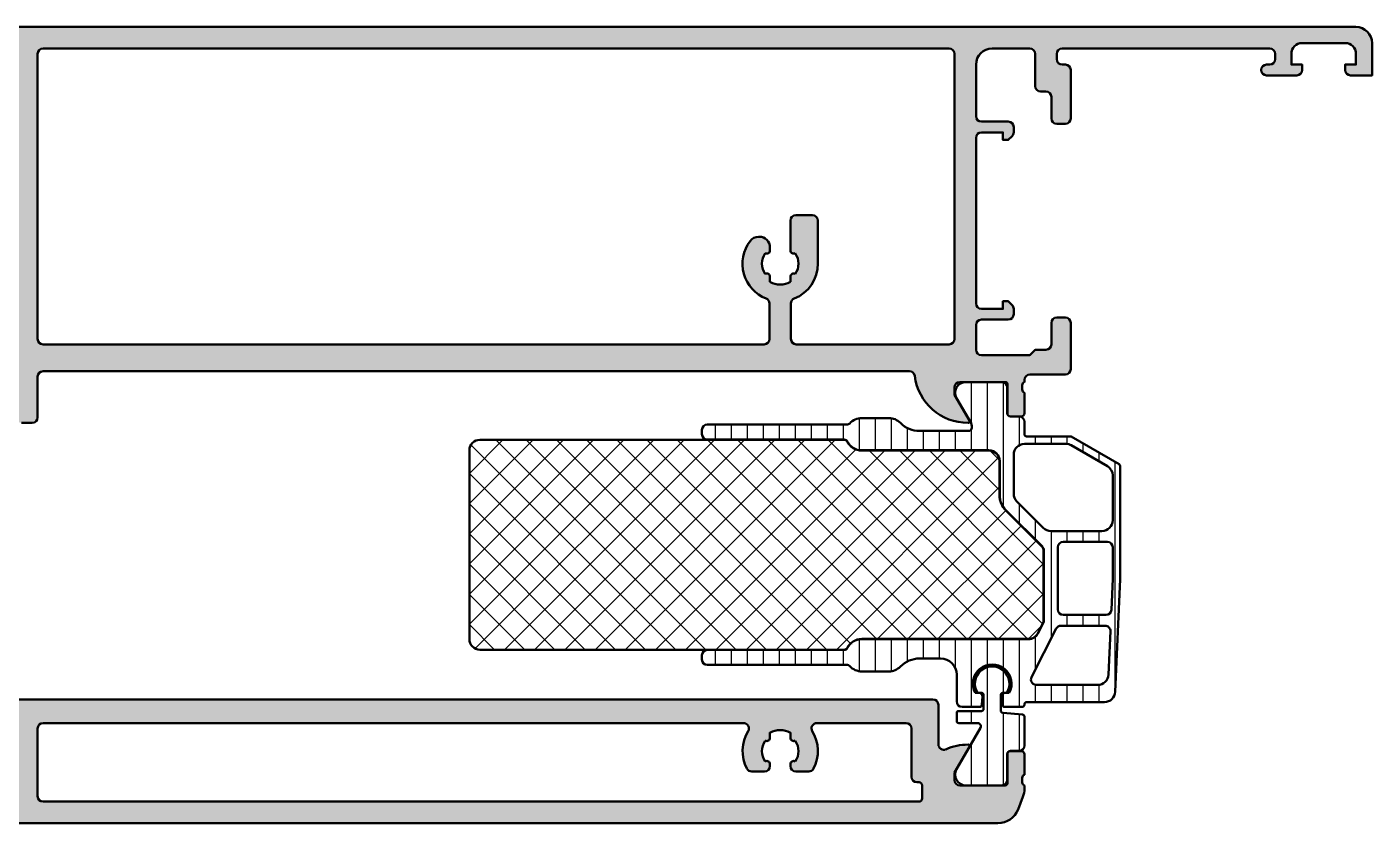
# Model space of a CAD drawing. Extents: x -30 to 220, y 11 to 85.
# Drawn here: x 95 to 220, y 11 to 85 of the extents above; entities that cross this region are included whole.
import ezdxf

# ---------------------------------------------------------------- set-up
doc = ezdxf.new("R2010")
doc.units = 0
for name, color, linetype, lineweight in [('0S-Alu contour', 7, 'Continuous', 50), ('0S-Alu hatch', 252, 'Continuous', 25), ('0S-Plastic contour', 254, 'Continuous', 50), ('0S-Plastic hatch', 253, 'Continuous', 25), ('0S-PT contour', 91, 'Continuous', 50), ('0S-PT hatch', 103, 'Continuous', 25)]:
    doc.layers.add(name, color=color, linetype=linetype, lineweight=lineweight)

# ---------------------------------------------------------------- blocks, each defined once
blk = doc.blocks.new('469760__83586F39_2A2C_4FF3_8CA6_5F5F2F619739_')
at = {"layer": '0S-Alu hatch'}
h = blk.add_hatch(color=256, dxfattribs=at)
edge = h.paths.add_edge_path()
edge.add_arc((190.7, 76.5), 0.5, 180, 270)
edge.add_line((190.7, 76), (191.5, 76))
edge.add_arc((191.5, 76.5), 0.5, 270, 360)
edge.add_line((192, 76.5), (192, 81))
edge.add_arc((191.5, 81), 0.5, 0, 90)
edge.add_line((191.5, 81.5), (191.2, 81.5))
edge.add_ellipse((191.2, 82), major_axis=(-0.5, 0), ratio=1, start_angle=0, end_angle=90, ccw=False)
edge.add_line((190.7, 82), (190.7, 82.5))
edge.add_ellipse((191.2, 82.5), major_axis=(-0.5, 0), ratio=1, start_angle=270, end_angle=360, ccw=False)
edge.add_line((191.2, 83), (210.5, 83))
edge.add_ellipse((210.5, 82.5), major_axis=(-0.5, 0), ratio=1, start_angle=180, end_angle=270, ccw=False)
edge.add_line((211, 82.5), (211, 82))
edge.add_ellipse((210.5, 82), major_axis=(-0.5, 0), ratio=1, start_angle=90, end_angle=180, ccw=False)
edge.add_line((210.5, 81.5), (210.2, 81.5))
edge.add_arc((210.2, 81), 0.5, 90, 270)
edge.add_line((210.2, 80.5), (213, 80.5))
edge.add_arc((213, 81), 0.5, 270, 360)
edge.add_line((213.5, 81), (213.5, 81.5))
edge.add_line((213.5, 81.5), (212.5, 81.5))
edge.add_line((212.5, 81.5), (212.5, 82.5))
edge.add_ellipse((213.5, 82.5), major_axis=(-1, 0), ratio=1, start_angle=270, end_angle=360, ccw=False)
edge.add_line((213.5, 83.5), (217.5, 83.5))
edge.add_ellipse((217.5, 82.5), major_axis=(-1, 0), ratio=1, start_angle=180, end_angle=270, ccw=False)
edge.add_line((218.5, 82.5), (218.5, 81.5))
edge.add_line((218.5, 81.5), (217.5, 81.5))
edge.add_line((217.5, 81.5), (217.5, 81))
edge.add_arc((218, 81), 0.5, 180, 270)
edge.add_line((218, 80.5), (220, 80.5))
edge.add_line((220, 80.5), (220, 83.5))
edge.add_arc((218.5, 83.5), 1.5, 0, 90)
edge.add_line((218.5, 85), (-28.5, 85))
edge.add_arc((-28.5, 83.5), 1.5, 90, 180)
edge.add_line((-30, 83.5), (-30, 80.5))
edge.add_line((-30, 80.5), (-28, 80.5))
edge.add_arc((-28, 81), 0.5, 270, 360)
edge.add_line((-27.5, 81), (-27.5, 81.5))
edge.add_line((-27.5, 81.5), (-28.5, 81.5))
edge.add_line((-28.5, 81.5), (-28.5, 82.5))
edge.add_ellipse((-27.5, 82.5), major_axis=(-1, 0), ratio=1, start_angle=270, end_angle=360, ccw=False)
edge.add_line((-27.5, 83.5), (-23.5, 83.5))
edge.add_ellipse((-23.5, 82.5), major_axis=(-1, 0), ratio=1, start_angle=180, end_angle=270, ccw=False)
edge.add_line((-22.5, 82.5), (-22.5, 81.5))
edge.add_line((-22.5, 81.5), (-23.5, 81.5))
edge.add_line((-23.5, 81.5), (-23.5, 81))
edge.add_arc((-23, 81), 0.5, 180, 270)
edge.add_line((-23, 80.5), (-20.2, 80.5))
edge.add_arc((-20.2, 81), 0.5, 270, 450)
edge.add_line((-20.2, 81.5), (-20.5, 81.5))
edge.add_ellipse((-20.5, 82), major_axis=(-0.5, 0), ratio=1, start_angle=0, end_angle=90, ccw=False)
edge.add_line((-21, 82), (-21, 82.5))
edge.add_ellipse((-20.5, 82.5), major_axis=(-0.5, 0), ratio=1, start_angle=270, end_angle=360, ccw=False)
edge.add_line((-20.5, 83), (-1.2, 83))
edge.add_ellipse((-1.2, 82.5), major_axis=(-0.5, 0), ratio=1, start_angle=180, end_angle=270, ccw=False)
edge.add_line((-0.7, 82.5), (-0.7, 82))
edge.add_ellipse((-1.2, 82), major_axis=(-0.5, 0), ratio=1, start_angle=90, end_angle=180, ccw=False)
edge.add_line((-1.2, 81.5), (-1.5, 81.5))
edge.add_arc((-1.5, 81), 0.5, 90, 180)
edge.add_line((-2, 81), (-2, 76.5))
edge.add_arc((-1.5, 76.5), 0.5, 180, 270)
edge.add_line((-1.5, 76), (-0.7, 76))
edge.add_arc((-0.7, 76.5), 0.5, 270, 360)
edge.add_line((-0.2, 76.5), (-0.2, 78.5))
edge.add_ellipse((0.3, 78.5), major_axis=(-0.5, 0), ratio=1, start_angle=270, end_angle=360, ccw=False)
edge.add_line((0.3, 79), (0.8, 79))
edge.add_arc((0.8, 79.5), 0.5, 270, 360)
edge.add_line((1.3, 79.5), (1.3, 82.5))
edge.add_ellipse((1.8, 82.5), major_axis=(-0.5, 0), ratio=1, start_angle=270, end_angle=360, ccw=False)
edge.add_line((1.8, 83), (5.3, 83))
edge.add_ellipse((5.3, 81.5), major_axis=(-1.5, 0), ratio=1, start_angle=180, end_angle=270, ccw=False)
edge.add_line((6.8, 81.5), (6.8, 76.7))
edge.add_ellipse((6.3, 76.7), major_axis=(-0.5, 0), ratio=1, start_angle=90, end_angle=180, ccw=False)
edge.add_line((6.3, 76.2), (3.8, 76.2))
edge.add_arc((3.8, 75.7), 0.5, 90, 180)
edge.add_line((3.3, 75.7), (3.3, 75.21))
edge.add_arc((3.8, 75.21), 0.5, 180, 225)
edge.add_line((3.45, 74.86), (3.8, 74.5))
edge.add_line((3.8, 74.5), (4.3, 74.5))
edge.add_line((4.3, 74.5), (4.3, 75.2))
edge.add_line((4.3, 75.2), (6.3, 75.2))
edge.add_ellipse((6.3, 74.7), major_axis=(-0.5, 0), ratio=1, start_angle=180, end_angle=270, ccw=False)
edge.add_line((6.8, 74.7), (6.8, 59.3))
edge.add_ellipse((6.3, 59.3), major_axis=(-0.5, 0), ratio=1, start_angle=90, end_angle=180, ccw=False)
edge.add_line((6.3, 58.8), (4.3, 58.8))
edge.add_line((4.3, 58.8), (4.3, 59.5))
edge.add_line((4.3, 59.5), (3.8, 59.5))
edge.add_line((3.8, 59.5), (3.45, 59.15))
edge.add_arc((3.8, 58.8), 0.5, 135, 180)
edge.add_line((3.3, 58.8), (3.3, 58.3))
edge.add_arc((3.8, 58.3), 0.5, 180, 270)
edge.add_line((3.8, 57.8), (6.3, 57.8))
edge.add_ellipse((6.3, 57.3), major_axis=(-0.5, 0), ratio=1, start_angle=180, end_angle=270, ccw=False)
edge.add_line((6.8, 57.3), (6.8, 55))
edge.add_ellipse((6.3, 55), major_axis=(-0.5, 0), ratio=1, start_angle=90, end_angle=180, ccw=False)
edge.add_line((6.3, 54.5), (1.8, 54.5))
edge.add_line((1.8, 54.5), (1.3, 55))
edge.add_line((1.3, 55), (0.3, 55))
edge.add_ellipse((0.3, 55.5), major_axis=(-0.5, 0), ratio=1, start_angle=0, end_angle=90, ccw=False)
edge.add_line((-0.2, 55.5), (-0.2, 57.5))
edge.add_arc((-0.7, 57.5), 0.5, 0, 90)
edge.add_line((-0.7, 58), (-1.5, 58))
edge.add_arc((-1.5, 57.5), 0.5, 90, 180)
edge.add_line((-2, 57.5), (-2, 53.2))
edge.add_arc((-1.5, 53.2), 0.5, 180, 270)
edge.add_line((-1.5, 52.7), (1.8, 52.7))
edge.add_ellipse((1.8, 52.2), major_axis=(-0.5, 0), ratio=1, start_angle=180, end_angle=270, ccw=False)
edge.add_line((2.3, 52.2), (2.3, 52))
edge.add_ellipse((2.2, 51.72), major_axis=(-0.3, 0), ratio=1, start_angle=180, end_angle=250.5288, ccw=False)
edge.add_line((2.5, 51.72), (2.5, 51.29))
edge.add_ellipse((2.2, 51.29), major_axis=(-0.3, 0), ratio=1, start_angle=109.4712, end_angle=180, ccw=False)
edge.add_line((2.3, 51), (2.3, 49.1))
edge.add_arc((2.6, 49.1), 0.3, 180, 270)
edge.add_line((2.6, 48.8), (3.59, 48.8))
edge.add_arc((3.59, 49.1), 0.3, 270, 360)
edge.add_line((3.89, 49.1), (3.89, 51.8))
edge.add_ellipse((4.09, 51.8), major_axis=(-0.2, 0), ratio=1, start_angle=270, end_angle=360, ccw=False)
edge.add_line((4.09, 52), (8.3, 52))
edge.add_ellipse((8.3, 51.5), major_axis=(-0.5, 0), ratio=1, start_angle=180, end_angle=270, ccw=False)
edge.add_line((8.8, 51.5), (8.8, 50.8))
edge.add_line((8.8, 50.8), (7.42, 48.41))
edge.add_arc((7.54, 48.34), 0.138, 150, 270)
edge.add_arc((7.54, 53.2), 5, 270, 352.688)
edge.add_ellipse((13, 52.5), major_axis=(-0.5, 0), ratio=1, start_angle=270, end_angle=352.688, ccw=False)
edge.add_line((13, 53), (93.5, 53))
edge.add_ellipse((93.5, 52.5), major_axis=(-0.5, 0), ratio=1, start_angle=180, end_angle=270, ccw=False)
edge.add_line((94, 52.5), (94, 48.7))
edge.add_arc((94.5, 48.7), 0.5, 180, 270)
edge.add_line((94.5, 48.2), (95.5, 48.2))
edge.add_arc((95.5, 48.7), 0.5, 270, 360)
edge.add_line((96, 48.7), (96, 52.5))
edge.add_ellipse((96.5, 52.5), major_axis=(-0.5, 0), ratio=1, start_angle=270, end_angle=360, ccw=False)
edge.add_line((96.5, 53), (177.01, 53))
edge.add_ellipse((177.01, 52.5), major_axis=(-0.5, 0), ratio=1, start_angle=187.312, end_angle=270, ccw=False)
edge.add_arc((182.46, 53.2), 5, 187.312, 270)
edge.add_arc((182.46, 48.34), 0.138, 270, 390)
edge.add_line((182.58, 48.41), (181.2, 50.8))
edge.add_line((181.2, 50.8), (181.2, 51.5))
edge.add_ellipse((181.7, 51.5), major_axis=(-0.5, 0), ratio=1, start_angle=270, end_angle=360, ccw=False)
edge.add_line((181.7, 52), (185.91, 52))
edge.add_ellipse((185.91, 51.8), major_axis=(-0.2, 0), ratio=1, start_angle=180, end_angle=270, ccw=False)
edge.add_line((186.11, 51.8), (186.11, 49.1))
edge.add_arc((186.41, 49.1), 0.3, 180, 270)
edge.add_line((186.41, 48.8), (187.4, 48.8))
edge.add_arc((187.4, 49.1), 0.3, 270, 360)
edge.add_line((187.7, 49.1), (187.7, 51))
edge.add_ellipse((187.8, 51.29), major_axis=(-0.3, 0), ratio=1, start_angle=0, end_angle=70.5288, ccw=False)
edge.add_line((187.5, 51.29), (187.5, 51.72))
edge.add_ellipse((187.8, 51.72), major_axis=(-0.3, 0), ratio=1, start_angle=289.4712, end_angle=360, ccw=False)
edge.add_line((187.7, 52), (187.7, 52.2))
edge.add_ellipse((188.2, 52.2), major_axis=(-0.5, 0), ratio=1, start_angle=270, end_angle=360, ccw=False)
edge.add_line((188.2, 52.7), (191.5, 52.7))
edge.add_arc((191.5, 53.2), 0.5, 270, 360)
edge.add_line((192, 53.2), (192, 57.5))
edge.add_arc((191.5, 57.5), 0.5, 0, 90)
edge.add_line((191.5, 58), (190.7, 58))
edge.add_arc((190.7, 57.5), 0.5, 90, 180)
edge.add_line((190.2, 57.5), (190.2, 55.5))
edge.add_ellipse((189.7, 55.5), major_axis=(-0.5, 0), ratio=1, start_angle=90, end_angle=180, ccw=False)
edge.add_line((189.7, 55), (188.7, 55))
edge.add_line((188.7, 55), (188.2, 54.5))
edge.add_line((188.2, 54.5), (183.7, 54.5))
edge.add_ellipse((183.7, 55), major_axis=(-0.5, 0), ratio=1, start_angle=0, end_angle=90, ccw=False)
edge.add_line((183.2, 55), (183.2, 57.3))
edge.add_ellipse((183.7, 57.3), major_axis=(-0.5, 0), ratio=1, start_angle=270, end_angle=360, ccw=False)
edge.add_line((183.7, 57.8), (186.2, 57.8))
edge.add_arc((186.2, 58.3), 0.5, 270, 360)
edge.add_line((186.7, 58.3), (186.7, 58.8))
edge.add_arc((186.2, 58.8), 0.5, 0, 45)
edge.add_line((186.56, 59.15), (186.2, 59.5))
edge.add_line((186.2, 59.5), (185.7, 59.5))
edge.add_line((185.7, 59.5), (185.7, 58.8))
edge.add_line((185.7, 58.8), (183.7, 58.8))
edge.add_ellipse((183.7, 59.3), major_axis=(-0.5, 0), ratio=1, start_angle=0, end_angle=90, ccw=False)
edge.add_line((183.2, 59.3), (183.2, 74.7))
edge.add_ellipse((183.7, 74.7), major_axis=(-0.5, 0), ratio=1, start_angle=270, end_angle=360, ccw=False)
edge.add_line((183.7, 75.2), (185.7, 75.2))
edge.add_line((185.7, 75.2), (185.7, 74.5))
edge.add_line((185.7, 74.5), (186.2, 74.5))
edge.add_line((186.2, 74.5), (186.56, 74.86))
edge.add_arc((186.2, 75.21), 0.5, 315, 360)
edge.add_line((186.7, 75.21), (186.7, 75.7))
edge.add_arc((186.2, 75.7), 0.5, 0, 90)
edge.add_line((186.2, 76.2), (183.7, 76.2))
edge.add_ellipse((183.7, 76.7), major_axis=(-0.5, 0), ratio=1, start_angle=0, end_angle=90, ccw=False)
edge.add_line((183.2, 76.7), (183.2, 81.5))
edge.add_ellipse((184.7, 81.5), major_axis=(-1.5, 0), ratio=1, start_angle=270, end_angle=360, ccw=False)
edge.add_line((184.7, 83), (188.2, 83))
edge.add_ellipse((188.2, 82.5), major_axis=(-0.5, 0), ratio=1, start_angle=180, end_angle=270, ccw=False)
edge.add_line((188.7, 82.5), (188.7, 79.5))
edge.add_arc((189.2, 79.5), 0.5, 180, 270)
edge.add_line((189.2, 79), (189.7, 79))
edge.add_ellipse((189.7, 78.5), major_axis=(-0.5, 0), ratio=1, start_angle=180, end_angle=270, ccw=False)
edge.add_line((190.2, 78.5), (190.2, 76.5))
edge = h.paths.add_edge_path()
edge.add_line((8.8, 56), (8.8, 82.5))
edge.add_ellipse((9.3, 82.5), major_axis=(-0.5, 0), ratio=1, start_angle=270, end_angle=360, ccw=False)
edge.add_line((9.3, 83), (93.5, 83))
edge.add_ellipse((93.5, 82.5), major_axis=(-0.5, 0), ratio=1, start_angle=180, end_angle=270, ccw=False)
edge.add_line((94, 82.5), (94, 56))
edge.add_ellipse((93.5, 56), major_axis=(-0.5, 0), ratio=1, start_angle=90, end_angle=180, ccw=False)
edge.add_line((93.5, 55.5), (26.5, 55.5))
edge.add_ellipse((26.5, 56), major_axis=(-0.5, 0), ratio=1, start_angle=0, end_angle=90, ccw=False)
edge.add_line((26, 56), (26, 59.3))
edge.add_ellipse((26.5, 59.3), major_axis=(-0.5, 0), ratio=1, start_angle=292.0243, end_angle=360, ccw=False)
edge.add_arc((25, 63), 3.5, 292.0243, 396.8699)
edge.add_arc((27, 64.5), 1, 36.8699, 90)
edge.add_line((27, 65.5), (26.95, 65.5))
edge.add_arc((26.95, 64.5), 1, 90, 180)
edge.add_line((25.95, 64.5), (25.95, 64.23))
edge.add_arc((26.25, 64.23), 0.3, 180, 299.9378)
edge.add_ellipse((25, 63), major_axis=(-1.7, 0), ratio=1, start_angle=145.4229, end_angle=214.5771, ccw=False)
edge.add_arc((26.25, 61.78), 0.3, 60.0622, 180)
edge.add_line((25.95, 61.78), (25.95, 61.3))
edge.add_ellipse((25, 63), major_axis=(-1.95, 0), ratio=1, start_angle=60.8446, end_angle=119.1554, ccw=False)
edge.add_line((24.05, 61.3), (24.05, 61.78))
edge.add_arc((23.75, 61.78), 0.3, 0, 119.9378)
edge.add_ellipse((25, 63), major_axis=(-1.7, 0), ratio=1, start_angle=-34.5771, end_angle=34.5771, ccw=False)
edge.add_arc((23.75, 64.23), 0.3, 240.0622, 360)
edge.add_line((24.05, 64.23), (24.05, 67))
edge.add_arc((23.55, 67), 0.5, 0, 90)
edge.add_line((23.55, 67.5), (22, 67.5))
edge.add_arc((22, 67), 0.5, 90, 180)
edge.add_line((21.5, 67), (21.5, 63))
edge.add_arc((25, 63), 3.5, 180, 247.9757)
edge.add_ellipse((23.5, 59.3), major_axis=(-0.5, 0), ratio=1, start_angle=180, end_angle=247.9757, ccw=False)
edge.add_line((24, 59.3), (24, 56))
edge.add_ellipse((23.5, 56), major_axis=(-0.5, 0), ratio=1, start_angle=90, end_angle=180, ccw=False)
edge.add_line((23.5, 55.5), (9.3, 55.5))
edge.add_ellipse((9.3, 56), major_axis=(-0.5, 0), ratio=1, start_angle=0, end_angle=90, ccw=False)
edge = h.paths.add_edge_path()
edge.add_ellipse((96.5, 82.5), major_axis=(-0.5, 0), ratio=1, start_angle=270, end_angle=360, ccw=False)
edge.add_line((96.5, 83), (180.7, 83))
edge.add_ellipse((180.7, 82.5), major_axis=(-0.5, 0), ratio=1, start_angle=180, end_angle=270, ccw=False)
edge.add_line((181.2, 82.5), (181.2, 56))
edge.add_ellipse((180.7, 56), major_axis=(-0.5, 0), ratio=1, start_angle=90, end_angle=180, ccw=False)
edge.add_line((180.7, 55.5), (166.5, 55.5))
edge.add_ellipse((166.5, 56), major_axis=(-0.5, 0), ratio=1, start_angle=0, end_angle=90, ccw=False)
edge.add_line((166, 56), (166, 59.3))
edge.add_ellipse((166.5, 59.3), major_axis=(-0.5, 0), ratio=1, start_angle=292.0243, end_angle=360, ccw=False)
edge.add_arc((165, 63), 3.5, 292.0243, 360)
edge.add_line((168.5, 63), (168.5, 67))
edge.add_arc((168, 67), 0.5, 0, 90)
edge.add_line((168, 67.5), (166.45, 67.5))
edge.add_arc((166.45, 67), 0.5, 90, 180)
edge.add_line((165.95, 67), (165.95, 64.23))
edge.add_arc((166.25, 64.23), 0.3, 180, 299.9378)
edge.add_ellipse((165, 63), major_axis=(-1.7, 0), ratio=1, start_angle=145.4229, end_angle=214.5771, ccw=False)
edge.add_arc((166.25, 61.78), 0.3, 60.0622, 180)
edge.add_line((165.95, 61.78), (165.95, 61.3))
edge.add_ellipse((165, 63), major_axis=(-1.95, 0), ratio=1, start_angle=60.8446, end_angle=119.1554, ccw=False)
edge.add_line((164.05, 61.3), (164.05, 61.78))
edge.add_arc((163.75, 61.78), 0.3, 0, 119.9378)
edge.add_ellipse((165, 63), major_axis=(-1.7, 0), ratio=1, start_angle=-34.5771, end_angle=34.5771, ccw=False)
edge.add_arc((163.75, 64.23), 0.3, 240.0622, 360)
edge.add_line((164.05, 64.23), (164.05, 64.5))
edge.add_arc((163.05, 64.5), 1, 0, 90)
edge.add_line((163.05, 65.5), (163, 65.5))
edge.add_arc((163, 64.5), 1, 90, 143.1301)
edge.add_arc((165, 63), 3.5, 143.1301, 247.9757)
edge.add_ellipse((163.5, 59.3), major_axis=(-0.5, 0), ratio=1, start_angle=180, end_angle=247.9757, ccw=False)
edge.add_line((164, 59.3), (164, 56))
edge.add_ellipse((163.5, 56), major_axis=(-0.5, 0), ratio=1, start_angle=90, end_angle=180, ccw=False)
edge.add_line((163.5, 55.5), (96.5, 55.5))
edge.add_ellipse((96.5, 56), major_axis=(-0.5, 0), ratio=1, start_angle=0, end_angle=90, ccw=False)
edge.add_line((96, 56), (96, 82.5))
at = {"layer": '0S-Alu contour', "color": 7}
for points in [[(218.5, 85), (-28.5, 85)], [(96, 56), (96, 82.5)], [(96.5, 83), (180.7, 83)], [(181.2, 82.5), (181.2, 56)], [(184.7, 83), (188.2, 83)], [(188.7, 82.5), (188.7, 79.5)], [(190.7, 82), (190.7, 82.5)], [(191.2, 83), (210.5, 83)], [(211, 82.5), (211, 82)], [(213.5, 81), (213.5, 81.5), (212.5, 81.5), (212.5, 82.5)], [(213.5, 83.5), (217.5, 83.5)], [(218.5, 82.5), (218.5, 81.5), (217.5, 81.5), (217.5, 81)], [(218, 80.5), (220, 80.5), (220, 83.5)], [(183.2, 76.7), (183.2, 81.5)], [(191.5, 81.5), (191.2, 81.5)], [(210.5, 81.5), (210.2, 81.5)], [(192, 76.5), (192, 81)], [(210.2, 80.5), (213, 80.5)], [(189.2, 79), (189.7, 79)], [(190.2, 78.5), (190.2, 76.5)], [(186.2, 76.2), (183.7, 76.2)], [(183.7, 75.2), (185.7, 75.2), (185.7, 74.5), (186.2, 74.5), (186.56, 74.86)], [(186.7, 75.21), (186.7, 75.7)], [(190.7, 76), (191.5, 76)], [(183.2, 59.3), (183.2, 74.7)], [(168, 67.5), (166.45, 67.5)], [(165.95, 67), (165.95, 64.23)], [(168.5, 63), (168.5, 67)], [(163.05, 65.5), (163, 65.5)], [(164.05, 64.23), (164.05, 64.5)], [(164.05, 61.3), (164.05, 61.78)], [(165.95, 61.78), (165.95, 61.3)], [(164, 59.3), (164, 56)], [(166, 56), (166, 59.3)], [(186.56, 59.15), (186.2, 59.5), (185.7, 59.5), (185.7, 58.8), (183.7, 58.8)], [(186.7, 58.3), (186.7, 58.8)], [(183.7, 57.8), (186.2, 57.8)], [(190.2, 57.5), (190.2, 55.5)], [(191.5, 58), (190.7, 58)], [(192, 53.2), (192, 57.5)], [(183.2, 55), (183.2, 57.3)], [(163.5, 55.5), (96.5, 55.5)], [(180.7, 55.5), (166.5, 55.5)], [(189.7, 55), (188.7, 55), (188.2, 54.5), (183.7, 54.5)], [(96, 48.7), (96, 52.5)], [(96.5, 53), (177.01, 53)], [(188.2, 52.7), (191.5, 52.7)], [(182.58, 48.41), (181.2, 50.8), (181.2, 51.5)], [(181.7, 52), (185.91, 52)], [(186.11, 51.8), (186.11, 49.1)], [(187.5, 51.29), (187.5, 51.72)], [(187.7, 52), (187.7, 52.2)], [(187.7, 49.1), (187.7, 51)], [(186.41, 48.8), (187.4, 48.8)], [(94.5, 48.2), (95.5, 48.2)]]:
    blk.add_lwpolyline(points, dxfattribs=at)
for centre, radius, start, end in [((218.5, 83.5), 1.5, 0, 90), ((191.5, 81), 0.5, 0, 90), ((210.2, 81), 0.5, 90, 270), ((213, 81), 0.5, 270, 0), ((218, 81), 0.5, 180, 270), ((189.2, 79.5), 0.5, 180, 270), ((190.7, 76.5), 0.5, 180, 270), ((191.5, 76.5), 0.5, 270, 0), ((186.2, 75.7), 0.5, 0, 90), ((186.2, 75.21), 0.5, 315, 0), ((166.45, 67), 0.5, 90, 180), ((168, 67), 0.5, 0, 90), ((165, 63), 3.5, 143.1301, 247.9757), ((163, 64.5), 1, 90, 143.1301), ((163.05, 64.5), 1, 0, 90), ((163.75, 64.23), 0.3, 240.0622, 0), ((166.25, 64.23), 0.3, 180, 299.9378), ((165, 63), 3.5, 292.0243, 0), ((163.75, 61.78), 0.3, 0, 119.9378), ((166.25, 61.78), 0.3, 60.0622, 180), ((186.2, 58.8), 0.5, 0, 45), ((186.2, 58.3), 0.5, 270, 0), ((190.7, 57.5), 0.5, 90, 180), ((191.5, 57.5), 0.5, 0, 90), ((182.46, 53.2), 5, 187.312, 270), ((191.5, 53.2), 0.5, 270, 0), ((186.41, 49.1), 0.3, 180, 270), ((187.4, 49.1), 0.3, 270, 0), ((95.5, 48.7), 0.5, 270, 0), ((182.46, 48.34), 0.138, 270, 30)]:
    blk.add_arc(centre, radius, start, end, dxfattribs=at)
at = {"layer": '0S-Alu contour', "color": 7, "extrusion": (0, 0, -1)}
for centre, radius, start, end in [((-96.5, 82.5), 0.5, 0, 90), ((-180.7, 82.5), 0.5, 90, 180), ((-184.7, 81.5), 1.5, 0, 90), ((-188.2, 82.5), 0.5, 90, 180), ((-191.2, 82.5), 0.5, 0, 90), ((-210.5, 82.5), 0.5, 90, 180), ((-213.5, 82.5), 1, 0, 90), ((-217.5, 82.5), 1, 90, 180), ((-191.2, 82), 0.5, 270, 0), ((-210.5, 82), 0.5, 180, 270), ((-189.7, 78.5), 0.5, 90, 180), ((-183.7, 76.7), 0.5, 270, 0), ((-183.7, 74.7), 0.5, 0, 90), ((-165, 63), 1.7, 325.4229, 34.5771), ((-165, 63), 1.7, 145.4229, 214.5771), ((-165, 63), 1.95, 240.8446, 299.1554), ((-163.5, 59.3), 0.5, 112.0243, 180), ((-166.5, 59.3), 0.5, 0, 67.9757), ((-183.7, 59.3), 0.5, 270, 0), ((-183.7, 57.3), 0.5, 0, 90), ((-96.5, 56), 0.5, 270, 0), ((-163.5, 56), 0.5, 180, 270), ((-166.5, 56), 0.5, 270, 0), ((-180.7, 56), 0.5, 180, 270), ((-183.7, 55), 0.5, 270, 0), ((-189.7, 55.5), 0.5, 180, 270), ((-96.5, 52.5), 0.5, 0, 90), ((-177.01, 52.5), 0.5, 90, 172.688), ((-188.2, 52.2), 0.5, 0, 90), ((-181.7, 51.5), 0.5, 0, 90), ((-185.91, 51.8), 0.2, 90, 180), ((-187.8, 51.72), 0.3, 0, 70.5288), ((-187.8, 51.29), 0.3, 289.4712, 0)]:
    blk.add_arc(centre, radius, start, end, dxfattribs=at)
blk = doc.blocks.new('469810__15A7E4A0_894E_43CE_9540_FE9361263EB2_')
at = {"layer": '0S-Alu hatch'}
h = blk.add_hatch(color=256, dxfattribs=at)
edge = h.paths.add_edge_path()
edge.add_arc((185.24, 13), 2, 270, 338.5)
edge.add_line((187.1, 12.27), (187.56, 13.45))
edge.add_arc((185.7, 14.18), 2, 338.5, 360)
edge.add_line((187.7, 14.18), (187.7, 14.5))
edge.add_ellipse((187.8, 14.79), major_axis=(-0.3, 0), ratio=1, start_angle=0, end_angle=70.5288, ccw=False)
edge.add_line((187.5, 14.79), (187.5, 15.22))
edge.add_ellipse((187.8, 15.22), major_axis=(-0.3, 0), ratio=1, start_angle=289.4712, end_angle=360, ccw=False)
edge.add_line((187.7, 15.5), (187.7, 17.4))
edge.add_arc((187.4, 17.4), 0.3, 0, 90)
edge.add_line((187.4, 17.7), (186.41, 17.7))
edge.add_arc((186.41, 17.4), 0.3, 90, 180)
edge.add_line((186.11, 17.4), (186.11, 14.7))
edge.add_ellipse((185.91, 14.7), major_axis=(-0.2, 0), ratio=1, start_angle=90, end_angle=180, ccw=False)
edge.add_line((185.91, 14.5), (181.7, 14.5))
edge.add_ellipse((181.7, 15), major_axis=(-0.5, 0), ratio=1, start_angle=0, end_angle=90, ccw=False)
edge.add_line((181.2, 15), (181.2, 15.7))
edge.add_line((181.2, 15.7), (182.58, 18.1))
edge.add_arc((182.46, 18.17), 0.138, 330, 450)
edge.add_arc((182.46, 13.3), 5, 90, 114.2834)
edge.add_ellipse((180.2, 18.32), major_axis=(-0.5, 0), ratio=1, start_angle=0, end_angle=114.2834, ccw=False)
edge.add_line((179.7, 18.32), (179.7, 22))
edge.add_arc((179.2, 22), 0.5, 0, 90)
edge.add_line((179.2, 22.5), (10.8, 22.5))
edge.add_arc((10.8, 22), 0.5, 90, 180)
edge.add_line((10.3, 22), (10.3, 18.32))
edge.add_ellipse((9.8, 18.32), major_axis=(-0.5, 0), ratio=1, start_angle=65.7166, end_angle=180, ccw=False)
edge.add_arc((7.54, 13.3), 5, 65.7166, 90)
edge.add_arc((7.54, 18.17), 0.138, 90, 210)
edge.add_line((7.42, 18.1), (8.8, 15.7))
edge.add_line((8.8, 15.7), (8.8, 15))
edge.add_ellipse((8.3, 15), major_axis=(-0.5, 0), ratio=1, start_angle=90, end_angle=180, ccw=False)
edge.add_line((8.3, 14.5), (4.09, 14.5))
edge.add_ellipse((4.09, 14.7), major_axis=(-0.2, 0), ratio=1, start_angle=0, end_angle=90, ccw=False)
edge.add_line((3.89, 14.7), (3.89, 17.4))
edge.add_arc((3.59, 17.4), 0.3, 0, 90)
edge.add_line((3.59, 17.7), (2.6, 17.7))
edge.add_arc((2.6, 17.4), 0.3, 90, 180)
edge.add_line((2.3, 17.4), (2.3, 15.5))
edge.add_ellipse((2.2, 15.22), major_axis=(-0.3, 0), ratio=1, start_angle=180, end_angle=250.5288, ccw=False)
edge.add_line((2.5, 15.22), (2.5, 14.79))
edge.add_ellipse((2.2, 14.79), major_axis=(-0.3, 0), ratio=1, start_angle=109.4712, end_angle=180, ccw=False)
edge.add_line((2.3, 14.5), (2.3, 14.18))
edge.add_arc((4.3, 14.18), 2, 180, 201.5)
edge.add_line((2.44, 13.45), (2.91, 12.27))
edge.add_arc((4.77, 13), 2, 201.5, 270)
edge.add_line((4.77, 11), (185.24, 11))
edge = h.paths.add_edge_path()
edge.add_arc((167.66, 16.3), 0.5, 270, 332.1819)
edge.add_arc((165, 17.7), 3.5, 332.1819, 391.6682)
edge.add_ellipse((168.41, 19.8), major_axis=(-0.5, 0), ratio=1, start_angle=-90, end_angle=31.6682, ccw=False)
edge.add_line((168.41, 20.3), (176.7, 20.3))
edge.add_ellipse((176.7, 19.8), major_axis=(-0.5, 0), ratio=1, start_angle=180, end_angle=270, ccw=False)
edge.add_line((177.2, 19.8), (177.2, 15.3))
edge.add_arc((177.7, 15.3), 0.5, 180, 270)
edge.add_line((177.7, 14.8), (177.9, 14.8))
edge.add_ellipse((177.9, 14.5), major_axis=(-0.3, 0), ratio=1, start_angle=180, end_angle=270, ccw=False)
edge.add_line((178.2, 14.5), (178.2, 13.3))
edge.add_ellipse((177.9, 13.3), major_axis=(-0.3, 0), ratio=1, start_angle=90, end_angle=180, ccw=False)
edge.add_line((177.9, 13), (96.5, 13))
edge.add_ellipse((96.5, 13.5), major_axis=(-0.5, 0), ratio=1, start_angle=0, end_angle=90, ccw=False)
edge.add_line((96, 13.5), (96, 19.8))
edge.add_ellipse((96.5, 19.8), major_axis=(-0.5, 0), ratio=1, start_angle=270, end_angle=360, ccw=False)
edge.add_line((96.5, 20.3), (161.6, 20.3))
edge.add_ellipse((161.6, 19.8), major_axis=(-0.5, 0), ratio=1, start_angle=148.3318, end_angle=270, ccw=False)
edge.add_arc((165, 17.7), 3.5, 148.3318, 207.8181)
edge.add_arc((162.35, 16.3), 0.5, 207.8181, 270)
edge.add_line((162.35, 15.8), (163.55, 15.8))
edge.add_arc((163.55, 16.3), 0.5, 270, 360)
edge.add_line((164.05, 16.3), (164.05, 16.48))
edge.add_arc((163.75, 16.48), 0.3, 0, 119.9378)
edge.add_ellipse((165, 17.7), major_axis=(-1.7, 0), ratio=1, start_angle=-34.5771, end_angle=34.5771, ccw=False)
edge.add_arc((163.75, 18.93), 0.3, 240.0622, 360)
edge.add_line((164.05, 18.93), (164.05, 19.41))
edge.add_ellipse((165, 17.7), major_axis=(-1.95, 0), ratio=1, start_angle=240.8446, end_angle=299.1554, ccw=False)
edge.add_line((165.95, 19.41), (165.95, 18.93))
edge.add_arc((166.25, 18.93), 0.3, 180, 299.9378)
edge.add_ellipse((165, 17.7), major_axis=(-1.7, 0), ratio=1, start_angle=145.4229, end_angle=214.5771, ccw=False)
edge.add_arc((166.25, 16.48), 0.3, 60.0622, 180)
edge.add_line((165.95, 16.48), (165.95, 16.3))
edge.add_arc((166.45, 16.3), 0.5, 180, 270)
edge.add_line((166.45, 15.8), (167.66, 15.8))
edge = h.paths.add_edge_path()
edge.add_ellipse((28.41, 19.8), major_axis=(-0.5, 0), ratio=1, start_angle=-90, end_angle=31.6682, ccw=False)
edge.add_line((28.41, 20.3), (93.5, 20.3))
edge.add_ellipse((93.5, 19.8), major_axis=(-0.5, 0), ratio=1, start_angle=180, end_angle=270, ccw=False)
edge.add_line((94, 19.8), (94, 13.5))
edge.add_ellipse((93.5, 13.5), major_axis=(-0.5, 0), ratio=1, start_angle=90, end_angle=180, ccw=False)
edge.add_line((93.5, 13), (12.1, 13))
edge.add_ellipse((12.1, 13.3), major_axis=(-0.3, 0), ratio=1, start_angle=0, end_angle=90, ccw=False)
edge.add_line((11.8, 13.3), (11.8, 14.5))
edge.add_ellipse((12.1, 14.5), major_axis=(-0.3, 0), ratio=1, start_angle=270, end_angle=360, ccw=False)
edge.add_line((12.1, 14.8), (12.3, 14.8))
edge.add_arc((12.3, 15.3), 0.5, 270, 360)
edge.add_line((12.8, 15.3), (12.8, 19.8))
edge.add_ellipse((13.3, 19.8), major_axis=(-0.5, 0), ratio=1, start_angle=270, end_angle=360, ccw=False)
edge.add_line((13.3, 20.3), (21.6, 20.3))
edge.add_ellipse((21.6, 19.8), major_axis=(-0.5, 0), ratio=1, start_angle=148.3318, end_angle=270, ccw=False)
edge.add_arc((25, 17.7), 3.5, 148.3318, 207.8181)
edge.add_arc((22.35, 16.3), 0.5, 207.8181, 270)
edge.add_line((22.35, 15.8), (23.55, 15.8))
edge.add_arc((23.55, 16.3), 0.5, 270, 360)
edge.add_line((24.05, 16.3), (24.05, 16.48))
edge.add_arc((23.75, 16.48), 0.3, 0, 119.9378)
edge.add_ellipse((25, 17.7), major_axis=(-1.7, 0), ratio=1, start_angle=-34.5771, end_angle=34.5771, ccw=False)
edge.add_arc((23.75, 18.93), 0.3, 240.0622, 360)
edge.add_line((24.05, 18.93), (24.05, 19.41))
edge.add_ellipse((25, 17.7), major_axis=(-1.95, 0), ratio=1, start_angle=240.8446, end_angle=299.1554, ccw=False)
edge.add_line((25.95, 19.41), (25.95, 18.93))
edge.add_arc((26.25, 18.93), 0.3, 180, 299.9378)
edge.add_ellipse((25, 17.7), major_axis=(-1.7, 0), ratio=1, start_angle=145.4229, end_angle=214.5771, ccw=False)
edge.add_arc((26.25, 16.48), 0.3, 60.0622, 180)
edge.add_line((25.95, 16.48), (25.95, 16.3))
edge.add_arc((26.45, 16.3), 0.5, 180, 270)
edge.add_line((26.45, 15.8), (27.66, 15.8))
edge.add_arc((27.66, 16.3), 0.5, 270, 332.1819)
edge.add_arc((25, 17.7), 3.5, 332.1819, 391.6682)
at = {"layer": '0S-Alu contour', "color": 7}
for points in [[(179.2, 22.5), (10.8, 22.5)], [(179.7, 18.32), (179.7, 22)], [(96.5, 20.3), (161.6, 20.3)], [(168.41, 20.3), (176.7, 20.3)], [(96, 13.5), (96, 19.8)], [(164.05, 18.93), (164.05, 19.41)], [(165.95, 19.41), (165.95, 18.93)], [(177.2, 19.8), (177.2, 15.3)], [(181.2, 15), (181.2, 15.7), (182.58, 18.1)], [(187.4, 17.7), (186.41, 17.7)], [(164.05, 16.3), (164.05, 16.48)], [(165.95, 16.48), (165.95, 16.3)], [(186.11, 17.4), (186.11, 14.7)], [(187.7, 15.5), (187.7, 17.4)], [(162.35, 15.8), (163.55, 15.8)], [(166.45, 15.8), (167.66, 15.8)], [(187.5, 14.79), (187.5, 15.22)], [(177.7, 14.8), (177.9, 14.8)], [(178.2, 14.5), (178.2, 13.3)], [(185.91, 14.5), (181.7, 14.5)], [(187.7, 14.18), (187.7, 14.5)], [(177.9, 13), (96.5, 13)], [(187.1, 12.27), (187.56, 13.45)], [(4.77, 11), (185.24, 11)]]:
    blk.add_lwpolyline(points, dxfattribs=at)
for centre, radius, start, end in [((179.2, 22), 0.5, 0, 90), ((165, 17.7), 3.5, 148.3318, 207.8181), ((163.75, 18.93), 0.3, 240.0622, 0), ((166.25, 18.93), 0.3, 180, 299.9378), ((165, 17.7), 3.5, 332.1819, 31.6682), ((182.46, 13.3), 5, 90, 114.2834), ((182.46, 18.17), 0.138, 330, 90), ((186.41, 17.4), 0.3, 90, 180), ((187.4, 17.4), 0.3, 0, 90), ((163.55, 16.3), 0.5, 270, 0), ((163.75, 16.48), 0.3, 0, 119.9378), ((166.25, 16.48), 0.3, 60.0622, 180), ((166.45, 16.3), 0.5, 180, 270), ((162.35, 16.3), 0.5, 207.8181, 270), ((167.66, 16.3), 0.5, 270, 332.1819), ((177.7, 15.3), 0.5, 180, 270), ((185.7, 14.18), 2, 338.5, 0), ((185.24, 13), 2, 270, 338.5)]:
    blk.add_arc(centre, radius, start, end, dxfattribs=at)
at = {"layer": '0S-Alu contour', "color": 7, "extrusion": (5.944e-13, 2e-16, -1)}
for centre, radius, start, end in [((-96.5, 19.8), 0.5, 0, 90), ((-161.6, 19.8), 0.5, 90, 211.6682), ((-168.41, 19.8), 0.5, 328.3318, 90), ((-176.7, 19.8), 0.5, 90, 180), ((-165, 17.7), 1.95, 60.8446, 119.1554), ((-165, 17.7), 1.7, 325.4229, 34.5771), ((-165, 17.7), 1.7, 145.4229, 214.5771), ((-180.2, 18.32), 0.5, 245.7166, 0), ((-181.7, 15), 0.5, 270, 0), ((-187.8, 15.22), 0.3, 0, 70.5288), ((-177.9, 14.5), 0.3, 90, 180), ((-185.91, 14.7), 0.2, 180, 270), ((-187.8, 14.79), 0.3, 289.4712, 0), ((-96.5, 13.5), 0.5, 270, 0), ((-177.9, 13.3), 0.3, 180, 270)]:
    blk.add_arc(centre, radius, start, end, dxfattribs=at)
blk = doc.blocks.new('278043__1411F6B3_8751_4C74_9281_2D8B635B3479___DE48F269_ECD5_4C3D_BE73_5AD2389C8722_')
at = {"layer": '0S-Plastic hatch'}
h = blk.add_hatch(dxfattribs=at)
h.set_pattern_fill('ANSI31', color=256, scale=0.468, angle=45, style=0)
edge = h.paths.add_edge_path()
edge.add_ellipse((195.6, 33.73), major_axis=(-1, 0), ratio=1, start_angle=177.5, end_angle=180, ccw=False)
edge.add_line((196.6, 33.68), (196.14, 23.21))
edge.add_ellipse((195.14, 23.25), major_axis=(-1, 0), ratio=1, start_angle=90, end_angle=177.5, ccw=False)
edge.add_line((195.14, 22.25), (187.9, 22.25))
edge.add_arc((187.9, 22.05), 0.2, 90, 180)
edge.add_line((187.7, 22.05), (187.7, 22))
edge.add_ellipse((187.5, 22), major_axis=(-0.2, 0), ratio=1, start_angle=90, end_angle=180, ccw=False)
edge.add_line((187.5, 21.8), (185.87, 21.8))
edge.add_ellipse((185.87, 22), major_axis=(-0.2, 0), ratio=1, start_angle=5, end_angle=90, ccw=False)
edge.add_line((185.67, 21.99), (185.6, 22.78))
edge.add_ellipse((185.9, 22.8), major_axis=(-0.3, 0), ratio=1, start_angle=-90, end_angle=5, ccw=False)
edge.add_line((185.9, 23.1), (186.29, 23.1))
edge.add_arc((184.7, 23.95), 1.8, 331.8214, 568.1786)
edge.add_line((183.12, 23.1), (183.5, 23.1))
edge.add_ellipse((183.5, 22.8), major_axis=(-0.3, 0), ratio=1, start_angle=175, end_angle=270, ccw=False)
edge.add_line((183.8, 22.78), (183.73, 21.99))
edge.add_ellipse((183.53, 22), major_axis=(-0.2, 0), ratio=1, start_angle=90, end_angle=175, ccw=False)
edge.add_line((183.53, 21.8), (181.9, 21.8))
edge.add_ellipse((181.9, 22.3), major_axis=(-0.5, 0), ratio=1, start_angle=0, end_angle=90, ccw=False)
edge.add_line((181.4, 22.3), (181.4, 24.8))
edge.add_arc((179.9, 24.8), 1.5, 0, 90)
edge.add_line((179.9, 26.3), (177.96, 26.3))
edge.add_arc((177.96, 23.8), 2.5, 90, 135.573)
edge.add_ellipse((175.1, 26.6), major_axis=(-1.5, 0), ratio=1, start_angle=90, end_angle=135.573, ccw=False)
edge.add_line((175.1, 25.1), (172.58, 25.1))
edge.add_ellipse((172.58, 26.6), major_axis=(-1.5, 0), ratio=1, start_angle=41.8103, end_angle=90, ccw=False)
edge.add_arc((171.24, 25.4), 0.3, 41.8103, 90)
edge.add_line((171.24, 25.7), (158.23, 25.7))
edge.add_ellipse((158.23, 26.2), major_axis=(-0.5, 0), ratio=1, start_angle=0, end_angle=90, ccw=False)
edge.add_line((157.73, 26.2), (157.73, 26.6))
edge.add_ellipse((158.23, 26.6), major_axis=(-0.5, 0), ratio=1, start_angle=270, end_angle=360, ccw=False)
edge.add_line((158.23, 27.1), (170.96, 27.1))
edge.add_arc((170.96, 27.4), 0.3, 270, 333.6122)
edge.add_ellipse((172.58, 26.6), major_axis=(-1.5, 0), ratio=1, start_angle=270, end_angle=333.6122, ccw=False)
edge.add_line((172.58, 28.1), (188.07, 28.1))
edge.add_arc((188.07, 29.1), 1, 270, 333)
edge.add_line((188.97, 28.65), (189.45, 29.6))
edge.add_arc((189, 29.82), 0.5, 333, 360)
edge.add_line((189.5, 29.82), (189.5, 36.35))
edge.add_arc((189, 36.35), 0.5, 0, 45)
edge.add_line((189.36, 36.7), (185.99, 40.07))
edge.add_ellipse((187.4, 41.48), major_axis=(-2, 0), ratio=1, start_angle=0, end_angle=45, ccw=False)
edge.add_line((185.4, 41.48), (185.4, 44.65))
edge.add_arc((184.4, 44.65), 1, 0, 90)
edge.add_line((184.4, 45.65), (172.58, 45.65))
edge.add_ellipse((172.58, 47.15), major_axis=(-1.5, 0), ratio=1, start_angle=26.3878, end_angle=90, ccw=False)
edge.add_arc((170.96, 46.35), 0.3, 26.3878, 90)
edge.add_line((170.96, 46.65), (158.23, 46.65))
edge.add_ellipse((158.23, 47.15), major_axis=(-0.5, 0), ratio=1, start_angle=0, end_angle=90, ccw=False)
edge.add_line((157.73, 47.15), (157.73, 47.55))
edge.add_ellipse((158.23, 47.55), major_axis=(-0.5, 0), ratio=1, start_angle=270, end_angle=360, ccw=False)
edge.add_line((158.23, 48.05), (171.24, 48.05))
edge.add_arc((171.24, 48.35), 0.3, 270, 318.1897)
edge.add_ellipse((172.58, 47.15), major_axis=(-1.5, 0), ratio=1, start_angle=270, end_angle=318.1897, ccw=False)
edge.add_line((172.58, 48.65), (175.1, 48.65))
edge.add_ellipse((175.1, 47.15), major_axis=(-1.5, 0), ratio=1, start_angle=224.427, end_angle=270, ccw=False)
edge.add_arc((177.96, 49.95), 2.5, 224.427, 270)
edge.add_line((177.96, 47.45), (182.5, 47.45))
edge.add_arc((182.5, 47.75), 0.3, 270, 360)
edge.add_line((182.8, 47.75), (182.8, 47.91))
edge.add_arc((182.3, 47.91), 0.5, 0, 30)
edge.add_line((182.74, 48.16), (181.39, 50.49))
edge.add_ellipse((182.25, 50.99), major_axis=(-1, 0), ratio=1, start_angle=-90, end_angle=30, ccw=False)
edge.add_line((182.25, 51.99), (185.6, 51.99))
edge.add_ellipse((185.6, 51.49), major_axis=(-0.5, 0), ratio=1, start_angle=180, end_angle=270, ccw=False)
edge.add_line((186.1, 51.49), (186.1, 49.09))
edge.add_arc((186.4, 49.09), 0.3, 180, 270)
edge.add_line((186.4, 48.79), (187.2, 48.79))
edge.add_ellipse((187.2, 48.29), major_axis=(-0.5, 0), ratio=1, start_angle=180, end_angle=270, ccw=False)
edge.add_line((187.7, 48.29), (187.7, 47.15))
edge.add_arc((187.9, 47.15), 0.2, 180, 270)
edge.add_line((187.9, 46.95), (191.95, 46.95))
edge.add_ellipse((191.95, 46.75), major_axis=(-0.2, 0), ratio=1, start_angle=240, end_angle=270, ccw=False)
edge.add_line((192.05, 46.93), (196.5, 44.36))
edge.add_ellipse((196.4, 44.18), major_axis=(-0.2, 0), ratio=1, start_angle=180, end_angle=240, ccw=False)
edge.add_line((196.6, 44.18), (196.6, 33.73))
edge = h.paths.add_edge_path()
edge.add_arc((187.7, 45.25), 1, 90, 180)
edge.add_line((186.7, 45.25), (186.7, 41.61))
edge.add_arc((187.7, 41.61), 1, 180, 225)
edge.add_line((187, 40.9), (189.45, 38.45))
edge.add_arc((190.15, 39.15), 1, 225, 270)
edge.add_line((190.15, 38.15), (194.9, 38.15))
edge.add_arc((194.9, 39.15), 1, 270, 360)
edge.add_line((195.9, 39.15), (195.9, 43.32))
edge.add_arc((194.9, 43.32), 1, 0, 60)
edge.add_line((195.4, 44.18), (192.05, 46.12))
edge.add_arc((191.55, 45.25), 1, 60, 90)
edge.add_line((191.55, 46.25), (187.7, 46.25))
edge = h.paths.add_edge_path()
edge.add_arc((195.19, 28.85), 0.5, 357.5, 450)
edge.add_line((195.19, 29.35), (191.09, 29.35))
edge.add_arc((191.09, 28.85), 0.5, 90, 153)
edge.add_line((190.64, 29.08), (188.35, 24.58))
edge.add_arc((188.8, 24.35), 0.5, 153, 270)
edge.add_line((188.8, 23.85), (194.51, 23.85))
edge.add_arc((194.51, 24.85), 1, 270, 357.5)
edge.add_line((195.51, 24.81), (195.69, 28.83))
edge = h.paths.add_edge_path()
edge.add_arc((195.4, 36.65), 0.5, 0, 90)
edge.add_line((195.4, 37.15), (191.3, 37.15))
edge.add_arc((191.3, 36.65), 0.5, 90, 180)
edge.add_line((190.8, 36.65), (190.8, 30.85))
edge.add_arc((191.3, 30.85), 0.5, 180, 270)
edge.add_line((191.3, 30.35), (195.28, 30.35))
edge.add_arc((195.28, 30.85), 0.5, 270, 357.5)
edge.add_line((195.78, 30.83), (195.9, 33.72))
edge.add_line((195.9, 33.72), (195.9, 36.65))
at = {"layer": '0S-Alu contour', "color": 7}
for points in [[(191.55, 46.25), (187.7, 46.25)], [(186.7, 45.25), (186.7, 41.61)], [(195.4, 44.18), (192.05, 46.12)], [(195.9, 39.15), (195.9, 43.32)], [(187, 40.9), (189.45, 38.45)], [(190.15, 38.15), (194.9, 38.15)], [(190.8, 36.65), (190.8, 30.85)], [(195.4, 37.15), (191.3, 37.15)], [(195.78, 30.83), (195.9, 33.72), (195.9, 36.65)], [(191.3, 30.35), (195.28, 30.35)], [(190.64, 29.08), (188.35, 24.58)], [(195.19, 29.35), (191.09, 29.35)], [(195.51, 24.81), (195.69, 28.83)], [(188.8, 23.85), (194.51, 23.85)]]:
    blk.add_lwpolyline(points, dxfattribs=at)
for centre, radius, start, end in [((187.7, 45.25), 1, 90, 180), ((191.55, 45.25), 1, 60, 90), ((194.9, 43.32), 1, 0, 60), ((187.7, 41.61), 1, 180, 225), ((194.9, 39.15), 1, 270, 0), ((190.15, 39.15), 1, 225, 270), ((191.3, 36.65), 0.5, 90, 180), ((195.4, 36.65), 0.5, 0, 90), ((191.3, 30.85), 0.5, 180, 270), ((195.28, 30.85), 0.5, 270, 357.5), ((191.09, 28.85), 0.5, 90, 153), ((195.19, 28.85), 0.5, 357.5, 90), ((188.8, 24.35), 0.5, 153, 270), ((194.51, 24.85), 1, 270, 357.5)]:
    blk.add_arc(centre, radius, start, end, dxfattribs=at)
at = {"layer": '0S-Plastic contour', "color": 7}
for points in [[(182.25, 51.99), (185.6, 51.99)], [(186.1, 51.49), (186.1, 49.09)], [(182.74, 48.16), (181.39, 50.49)], [(186.4, 48.79), (187.2, 48.79)], [(157.73, 47.15), (157.73, 47.55)], [(158.23, 48.05), (171.24, 48.05)], [(172.58, 48.65), (175.1, 48.65)], [(182.8, 47.75), (182.8, 47.91)], [(187.7, 48.29), (187.7, 47.15)], [(170.96, 46.65), (158.23, 46.65)], [(177.96, 47.45), (182.5, 47.45)], [(187.9, 46.95), (191.95, 46.95)], [(192.05, 46.93), (196.5, 44.36)], [(184.4, 45.65), (172.58, 45.65)], [(185.4, 41.48), (185.4, 44.65)], [(196.6, 44.18), (196.6, 33.73)], [(189.36, 36.7), (185.99, 40.07)], [(189.5, 29.82), (189.5, 36.35)], [(196.6, 33.68), (196.14, 23.21)], [(188.97, 28.65), (189.45, 29.6)], [(172.58, 28.1), (188.07, 28.1)], [(157.73, 26.2), (157.73, 26.6)], [(158.23, 27.1), (170.96, 27.1)], [(179.9, 26.3), (177.96, 26.3)], [(171.24, 25.7), (158.23, 25.7)], [(175.1, 25.1), (172.58, 25.1)], [(181.4, 22.3), (181.4, 24.8)], [(183.12, 23.1), (183.5, 23.1)], [(183.8, 22.78), (183.73, 21.99)], [(185.67, 21.99), (185.6, 22.78)], [(185.9, 23.1), (186.29, 23.1)], [(183.53, 21.8), (181.9, 21.8)], [(187.5, 21.8), (185.87, 21.8)], [(187.7, 22.05), (187.7, 22)], [(195.14, 22.25), (187.9, 22.25)]]:
    blk.add_lwpolyline(points, dxfattribs=at)
at = {"layer": '0S-Plastic contour', "color": 7, "extrusion": (5.944e-13, 2e-16, -1)}
for centre, radius, start, end in [((-182.25, 50.99), 1, 330, 90), ((-185.6, 51.49), 0.5, 90, 180), ((-187.2, 48.29), 0.5, 90, 180), ((-158.23, 47.55), 0.5, 0, 90), ((-172.58, 47.15), 1.5, 41.8103, 90), ((-175.1, 47.15), 1.5, 90, 135.573), ((-158.23, 47.15), 0.5, 270, 0), ((-172.58, 47.15), 1.5, 270, 333.6122), ((-191.95, 46.75), 0.2, 90, 120), ((-196.4, 44.18), 0.2, 120, 180), ((-187.4, 41.48), 2, 315, 0), ((-195.6, 33.73), 1, 180, 182.5), ((-172.58, 26.6), 1.5, 26.3878, 90), ((-158.23, 26.6), 0.5, 0, 90), ((-158.23, 26.2), 0.5, 270, 0), ((-172.58, 26.6), 1.5, 270, 318.1897), ((-175.1, 26.6), 1.5, 224.427, 270), ((-183.5, 22.8), 0.3, 90, 185), ((-185.9, 22.8), 0.3, 355, 90), ((-195.14, 23.25), 1, 182.5, 270), ((-181.9, 22.3), 0.5, 270, 0), ((-183.53, 22), 0.2, 185, 270), ((-185.87, 22), 0.2, 270, 355), ((-187.5, 22), 0.2, 180, 270)]:
    blk.add_arc(centre, radius, start, end, dxfattribs=at)
at = {"layer": '0S-Plastic contour', "color": 7}
for centre, radius, start, end in [((186.4, 49.09), 0.3, 180, 270), ((171.24, 48.35), 0.3, 270, 318.1897), ((177.96, 49.95), 2.5, 224.427, 270), ((182.5, 47.75), 0.3, 270, 0), ((182.3, 47.91), 0.5, 0, 30), ((170.96, 46.35), 0.3, 26.3878, 90), ((187.9, 47.15), 0.2, 180, 270), ((184.4, 44.65), 1, 0, 90), ((189, 36.35), 0.5, 0, 45), ((189, 29.82), 0.5, 333, 0), ((188.07, 29.1), 1, 270, 333), ((170.96, 27.4), 0.3, 270, 333.6122), ((177.96, 23.8), 2.5, 90, 135.573), ((179.9, 24.8), 1.5, 0, 90), ((171.24, 25.4), 0.3, 41.8103, 90), ((184.7, 23.95), 1.8, 331.8214, 208.1786), ((187.9, 22.05), 0.2, 90, 180)]:
    blk.add_arc(centre, radius, start, end, dxfattribs=at)
blk = doc.blocks.new('475470__8BDC4B67_AD5D_463C_83F2_766639115D8D_')
at = {"layer": '0S-PT hatch'}
h = blk.add_hatch(dxfattribs=at)
h.set_pattern_fill('ANSI37', color=256, scale=0.625, angle=90, style=0)
edge = h.paths.add_edge_path()
edge.add_line((170.96, 46.63), (137.1, 46.63))
edge.add_arc((137.1, 45.65), 0.98, 90, 180)
edge.add_line((136.12, 45.65), (136.12, 28.1))
edge.add_arc((137.1, 28.1), 0.98, 180, 270)
edge.add_line((137.1, 27.12), (170.96, 27.12))
edge.add_arc((170.96, 27.4), 0.28, 270, 333.6122)
edge.add_ellipse((172.58, 26.6), major_axis=(-1.52, 0), ratio=1, start_angle=270, end_angle=333.6122, ccw=False)
edge.add_line((172.58, 28.12), (188.07, 28.12))
edge.add_arc((188.07, 29.1), 0.98, 270, 333)
edge.add_line((188.95, 28.66), (189.43, 29.61))
edge.add_arc((189, 29.82), 0.48, 333, 360)
edge.add_line((189.48, 29.82), (189.48, 36.35))
edge.add_arc((189, 36.35), 0.48, 0, 45)
edge.add_line((189.34, 36.69), (185.97, 40.05))
edge.add_ellipse((187.4, 41.48), major_axis=(-2.02, 0), ratio=1, start_angle=0, end_angle=45, ccw=False)
edge.add_line((185.38, 41.48), (185.38, 44.65))
edge.add_arc((184.4, 44.65), 0.98, 0, 90)
edge.add_line((184.4, 45.63), (172.58, 45.63))
edge.add_ellipse((172.58, 47.15), major_axis=(-1.52, 0), ratio=1, start_angle=26.3878, end_angle=90, ccw=False)
edge.add_arc((170.96, 46.35), 0.28, 26.3878, 90)
at = {"layer": '0S-PT contour', "color": 7}
for points in [[(170.96, 46.63), (137.1, 46.63)], [(136.12, 45.65), (136.12, 28.1)], [(184.4, 45.63), (172.58, 45.63)], [(185.38, 41.48), (185.38, 44.65)], [(189.34, 36.69), (185.97, 40.05)], [(189.48, 29.82), (189.48, 36.35)], [(188.95, 28.66), (189.43, 29.61)], [(172.58, 28.12), (188.07, 28.12)], [(137.1, 27.12), (170.96, 27.12)]]:
    blk.add_lwpolyline(points, dxfattribs=at)
for centre, radius, start, end in [((137.1, 45.65), 0.98, 90, 180), ((170.96, 46.35), 0.28, 26.3878, 90), ((184.4, 44.65), 0.98, 0, 90), ((189, 36.35), 0.48, 0, 45), ((189, 29.82), 0.48, 333, 0), ((137.1, 28.1), 0.98, 180, 270), ((188.07, 29.1), 0.98, 270, 333), ((170.96, 27.4), 0.28, 270, 333.6122)]:
    blk.add_arc(centre, radius, start, end, dxfattribs=at)
at = {"layer": '0S-PT contour', "color": 7, "extrusion": (5.944e-13, 2e-16, -1)}
for centre, radius, start, end in [((-172.58, 47.15), 1.52, 270, 333.6122), ((-187.4, 41.48), 2.02, 315, 0), ((-172.58, 26.6), 1.52, 26.3878, 90)]:
    blk.add_arc(centre, radius, start, end, dxfattribs=at)
blk = doc.blocks.new('278043__6F0C4F2C_DAE8_4AF5_BCF2_3FEF784F313C___B97D8AED_2BB1_4E4E_94E0_47F726862881_')
at = {"layer": '0S-Plastic hatch'}
h = blk.add_hatch(dxfattribs=at)
h.set_pattern_fill('ANSI31', color=256, scale=0.468, angle=45, style=0)
edge = h.paths.add_edge_path()
edge.add_line((187.7, 18.21), (187.7, 20.9))
edge.add_arc((187.5, 20.9), 0.2, 0, 85)
edge.add_line((187.52, 21.1), (185.68, 21.26))
edge.add_ellipse((185.7, 21.46), major_axis=(-0.2, 0), ratio=1, start_angle=0, end_angle=85, ccw=False)
edge.add_line((185.5, 21.46), (185.5, 22.92))
edge.add_ellipse((185.7, 22.92), major_axis=(-0.2, 0), ratio=1, start_angle=270, end_angle=360, ccw=False)
edge.add_line((185.7, 23.12), (186.06, 23.12))
edge.add_arc((184.7, 23.97), 1.6, 327.91, 572.09)
edge.add_line((183.35, 23.12), (183.7, 23.12))
edge.add_ellipse((183.7, 22.92), major_axis=(-0.2, 0), ratio=1, start_angle=180, end_angle=270, ccw=False)
edge.add_line((183.9, 22.92), (183.9, 21.62))
edge.add_ellipse((183.7, 21.62), major_axis=(-0.2, 0), ratio=1, start_angle=90, end_angle=180, ccw=False)
edge.add_line((183.7, 21.42), (181.6, 21.42))
edge.add_arc((181.6, 21.22), 0.2, 90, 180)
edge.add_line((181.4, 21.22), (181.4, 20.5))
edge.add_arc((181.6, 20.5), 0.2, 180, 270)
edge.add_line((181.6, 20.3), (183.34, 20.3))
edge.add_ellipse((183.34, 20), major_axis=(-0.3, 0), ratio=1, start_angle=150, end_angle=270, ccw=False)
edge.add_line((183.6, 19.85), (181.39, 16.01))
edge.add_arc((182.25, 15.51), 1, 150, 270)
edge.add_line((182.25, 14.51), (185.6, 14.51))
edge.add_arc((185.6, 15.01), 0.5, 270, 360)
edge.add_line((186.1, 15.01), (186.1, 17.41))
edge.add_ellipse((186.4, 17.41), major_axis=(-0.3, 0), ratio=1, start_angle=270, end_angle=360, ccw=False)
edge.add_line((186.4, 17.71), (187.2, 17.71))
edge.add_arc((187.2, 18.21), 0.5, 270, 360)
at = {"layer": '0S-Plastic contour', "color": 7}
for points in [[(183.35, 23.12), (183.7, 23.12)], [(183.9, 22.92), (183.9, 21.62)], [(185.5, 21.46), (185.5, 22.92)], [(185.7, 23.12), (186.06, 23.12)], [(183.7, 21.42), (181.6, 21.42)], [(187.52, 21.1), (185.68, 21.26)], [(181.4, 21.22), (181.4, 20.5)], [(181.6, 20.3), (183.34, 20.3)], [(187.7, 18.21), (187.7, 20.9)], [(183.6, 19.85), (181.39, 16.01)], [(186.4, 17.71), (187.2, 17.71)], [(186.1, 15.01), (186.1, 17.41)], [(182.25, 14.51), (185.6, 14.51)]]:
    blk.add_lwpolyline(points, dxfattribs=at)
for centre, radius, start, end in [((184.7, 23.97), 1.6, 327.91, 212.09), ((181.6, 21.22), 0.2, 90, 180), ((181.6, 20.5), 0.2, 180, 270), ((187.5, 20.9), 0.2, 0, 85), ((187.2, 18.21), 0.5, 270, 0), ((182.25, 15.51), 1, 150, 270), ((185.6, 15.01), 0.5, 270, 0)]:
    blk.add_arc(centre, radius, start, end, dxfattribs=at)
at = {"layer": '0S-Plastic contour', "color": 7, "extrusion": (5.944e-13, 2e-16, -1)}
for centre, radius, start, end in [((-183.7, 22.92), 0.2, 90, 180), ((-185.7, 22.92), 0.2, 0, 90), ((-183.7, 21.62), 0.2, 180, 270), ((-185.7, 21.46), 0.2, 275, 0), ((-183.34, 20), 0.3, 90, 210), ((-186.4, 17.41), 0.3, 0, 90)]:
    blk.add_arc(centre, radius, start, end, dxfattribs=at)
blk = doc.blocks.new('475470__D488C9DF_82D5_4DEF_A02F_AEFEC80B4976_')
at = {"layer": '0S-Alu contour', "color": 7}
for name in ['469760__83586F39_2A2C_4FF3_8CA6_5F5F2F619739_', '469810__15A7E4A0_894E_43CE_9540_FE9361263EB2_']:
    blk.add_blockref(name, (0, 0), dxfattribs=at)
at = {"layer": '0S-Plastic contour', "color": 7}
for name in ['278043__1411F6B3_8751_4C74_9281_2D8B635B3479___DE48F269_ECD5_4C3D_BE73_5AD2389C8722_', '278043__6F0C4F2C_DAE8_4AF5_BCF2_3FEF784F313C___B97D8AED_2BB1_4E4E_94E0_47F726862881_']:
    blk.add_blockref(name, (0, 0), dxfattribs=at)
at = {"layer": '0S-PT contour', "color": 7}
blk.add_blockref('475470__8BDC4B67_AD5D_463C_83F2_766639115D8D_', (0, 0), dxfattribs=at)

msp = doc.modelspace()

# ---------------------------------------------------------------- block references
at = {"layer": '0S-Alu contour', "color": 7}
msp.add_blockref('475470__D488C9DF_82D5_4DEF_A02F_AEFEC80B4976_', (0, 0), dxfattribs=at)

doc.saveas('drawing.dxf')
